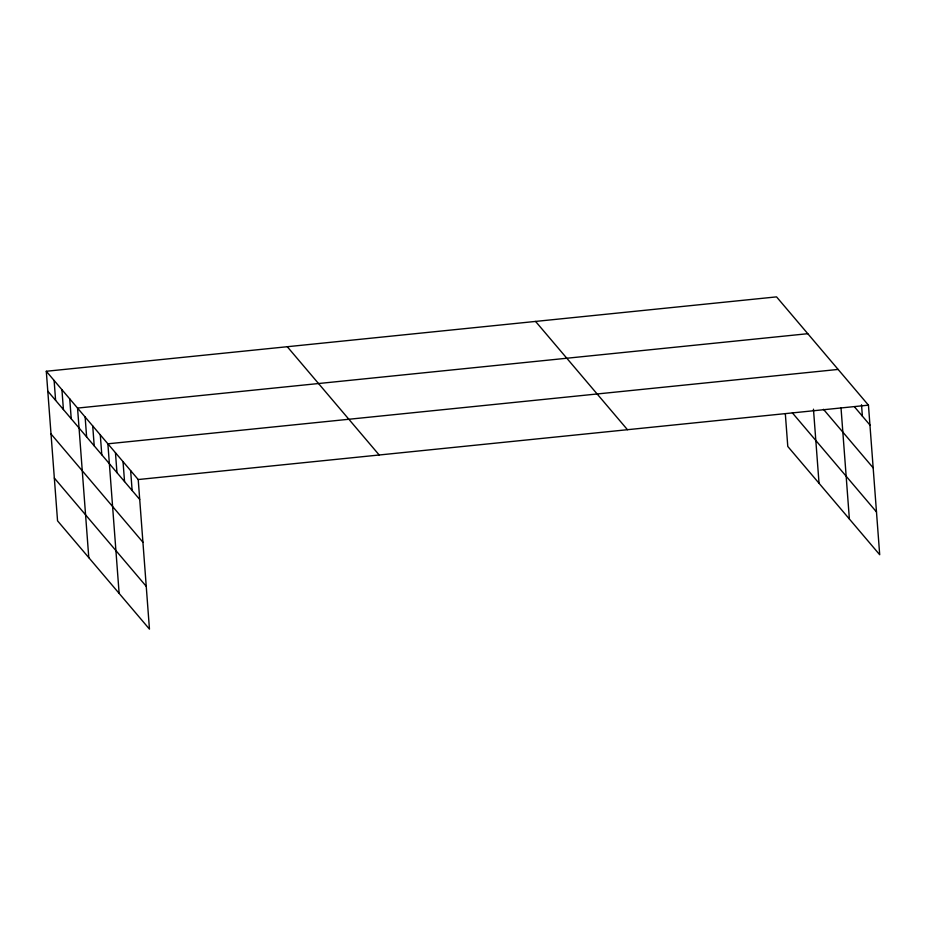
<?xml version="1.0" encoding="UTF-8"?>
<svg xmlns="http://www.w3.org/2000/svg" width="926" height="926" viewBox="0 0 926 926"><rect width="100%" height="100%" fill="white"/><g stroke="black" fill="none" stroke-linecap="round" stroke-linejoin="round"><path stroke-width="1.39" d="M46.3 371.268L138.217 479.541L149.456 629.124L57.551 520.84L46.3 371.268L776.544 296.876L868.449 405.16L879.7 554.732L787.783 446.459L785.317 413.644M807.796 333.696L77.552 408.077L88.792 557.66M838.123 369.428L107.879 443.809L119.13 593.392M138.217 479.541L868.449 405.16M854.779 407.197L869.954 425.057M823.457 409.292L873.172 467.85M792.378 412.869L876.482 511.939M535.564 321.426L627.469 429.71M287.28 346.718L379.197 455.002M47.793 391.166L139.71 499.45M51.011 433.958L142.928 542.242M54.333 478.048L146.239 586.332M861.516 404.755L862.372 416.133M841.016 407.868L849.373 519M813.468 409.188L819.035 483.268M130.635 470.616L132.129 490.514M123.042 461.68L124.547 481.589M115.461 452.745L116.965 472.654M100.297 434.884L101.791 454.782M92.716 425.948L94.209 445.846M85.134 417.013L86.627 436.922M69.739 398.875L71.233 418.784M61.926 389.672L63.419 409.581M54.113 380.47L55.606 400.368"/></g></svg>
